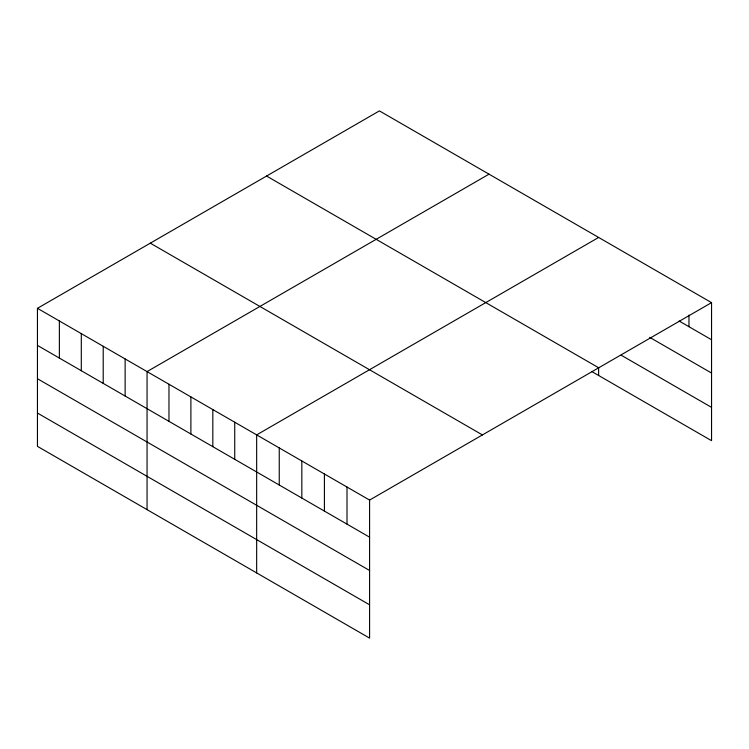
<?xml version="1.0" encoding="UTF-8"?>
<svg xmlns="http://www.w3.org/2000/svg" width="749" height="749" viewBox="0 0 749 749"><rect width="100%" height="100%" fill="white"/><g stroke="black" fill="none" stroke-linecap="round" stroke-linejoin="round"><path stroke-width="1.12" d="M37.45 308.316L369.585 500.079L369.585 638.111L37.45 446.357L37.45 308.316L379.415 110.889L711.55 302.643L711.55 440.684L591.654 371.457M489.022 174.171L147.057 371.598L147.057 509.638M598.62 237.452L256.664 434.879L256.664 572.91M369.585 500.079L711.55 302.643M679.146 321.031L711.55 339.737M649.683 337.331L711.55 373.049M621.211 355.213L711.55 407.372M266.569 176.043L598.704 367.796M150.296 243.163L482.431 434.926M37.45 345.411L369.585 537.173M37.45 378.722L369.585 570.485M37.45 413.045L369.585 604.799M688.968 315.104L688.968 326.695M598.62 367.712L598.62 375.483M347.002 487.037L347.002 524.131M324.411 473.995L324.411 511.09M301.828 460.953L301.828 498.057M279.246 447.921L279.246 485.015M234.737 422.221L234.737 459.315M212.819 409.572L212.819 446.666M190.892 396.914L190.892 434.008M168.974 384.256L168.974 421.35M125.13 358.94L125.13 396.034M103.212 346.291L103.212 383.385M81.295 333.633L81.295 370.727M59.368 320.975L59.368 358.069"/></g></svg>
